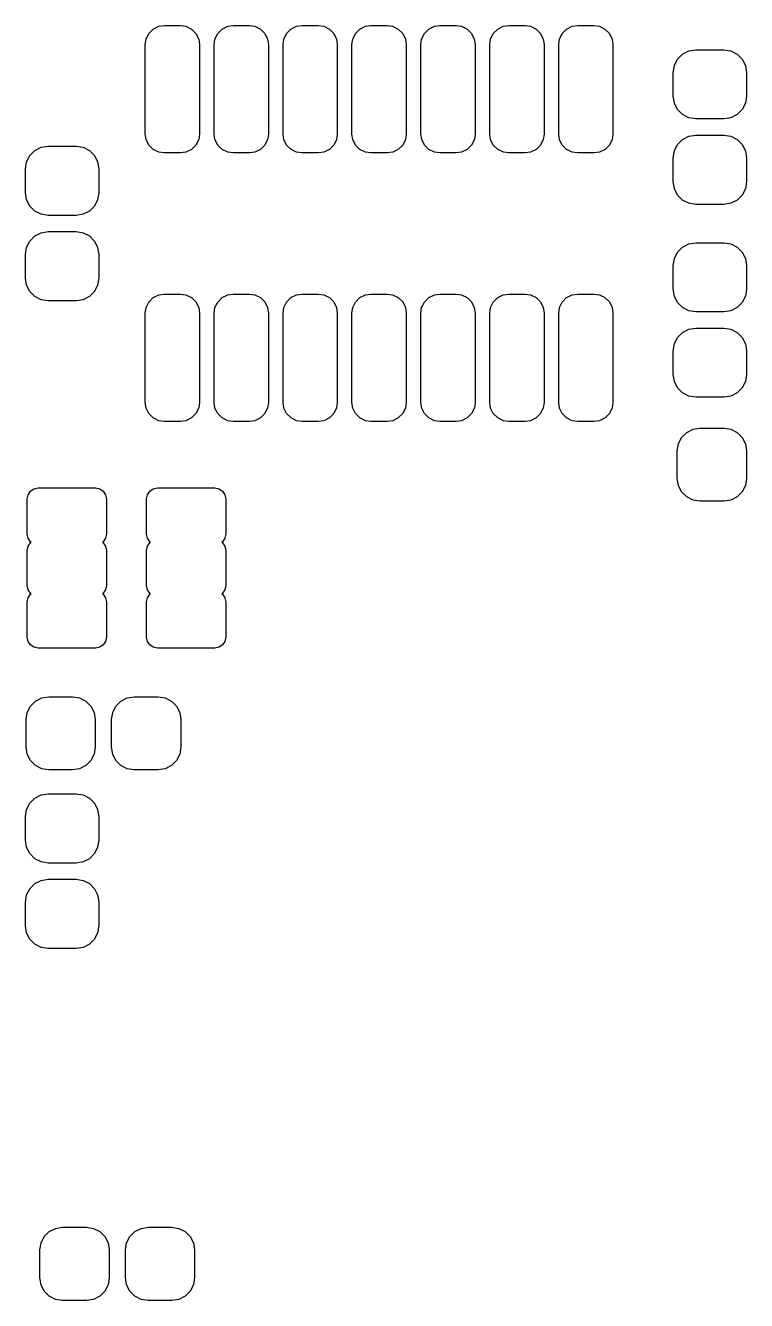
# Model space of a CAD drawing. Extents: x 0.03 to 1.97, y 0.34 to 4.43.
# Drawn here: x 0.117 to 0.64, y 1.277 to 2.203 of the extents above; entities that cross this region are included whole.
import ezdxf

# ---------------------------------------------------------------- set-up
doc = ezdxf.new("R2010")
doc.units = 0
doc.header["$MEASUREMENT"] = 0
doc.layers.add('BLACK', color=7, linetype='CONTINUOUS')

msp = doc.modelspace()

# ---------------------------------------------------------------- linework, layer by layer
at = {"layer": 'BLACK', "linetype": 'CONTINUOUS'}
for p, q in [((0.209695, 2.20018), (0.213757, 2.20217)), ((0.213757, 2.20217), (0.217717, 2.20276)), ((0.217717, 2.20276), (0.229528, 2.20276)), ((0.229528, 2.20276), (0.233464, 2.20218)), ((0.233464, 2.20218), (0.237529, 2.20019)), ((0.259695, 2.20018), (0.263757, 2.20217)), ((0.263757, 2.20217), (0.267717, 2.20276)), ((0.267717, 2.20276), (0.279528, 2.20276)), ((0.279528, 2.20276), (0.283464, 2.20218)), ((0.283464, 2.20218), (0.287529, 2.20019)), ((0.309695, 2.20018), (0.313757, 2.20217)), ((0.313757, 2.20217), (0.317717, 2.20276)), ((0.317717, 2.20276), (0.329528, 2.20276)), ((0.329528, 2.20276), (0.333464, 2.20218)), ((0.333464, 2.20218), (0.337529, 2.20019)), ((0.359695, 2.20018), (0.363757, 2.20217)), ((0.363757, 2.20217), (0.367717, 2.20276)), ((0.367717, 2.20276), (0.379528, 2.20276)), ((0.379528, 2.20276), (0.383464, 2.20218)), ((0.383464, 2.20218), (0.387529, 2.20019)), ((0.409695, 2.20018), (0.413757, 2.20217)), ((0.413757, 2.20217), (0.417717, 2.20276)), ((0.417717, 2.20276), (0.429528, 2.20276)), ((0.429528, 2.20276), (0.433464, 2.20218)), ((0.433464, 2.20218), (0.437529, 2.20019)), ((0.459695, 2.20018), (0.463757, 2.20217)), ((0.463757, 2.20217), (0.467717, 2.20276)), ((0.467717, 2.20276), (0.479528, 2.20276)), ((0.479528, 2.20276), (0.483464, 2.20218)), ((0.483464, 2.20218), (0.487529, 2.20019)), ((0.509695, 2.20018), (0.513757, 2.20217)), ((0.513757, 2.20217), (0.517717, 2.20276)), ((0.517717, 2.20276), (0.529528, 2.20276)), ((0.529528, 2.20276), (0.533464, 2.20218)), ((0.533464, 2.20218), (0.537529, 2.20019)), ((0.204511, 2.19291), (0.206498, 2.19698)), ((0.206498, 2.19698), (0.209695, 2.20018)), ((0.237529, 2.20019), (0.240732, 2.197)), ((0.240732, 2.197), (0.242726, 2.19294)), ((0.242726, 2.19294), (0.243307, 2.18898)), ((0.254511, 2.19291), (0.256498, 2.19698)), ((0.256498, 2.19698), (0.259695, 2.20018)), ((0.287529, 2.20019), (0.290732, 2.197)), ((0.290732, 2.197), (0.292726, 2.19294)), ((0.292726, 2.19294), (0.293307, 2.18898)), ((0.304511, 2.19291), (0.306498, 2.19698)), ((0.306498, 2.19698), (0.309695, 2.20018)), ((0.337529, 2.20019), (0.340732, 2.197)), ((0.340732, 2.197), (0.342726, 2.19294)), ((0.342726, 2.19294), (0.343307, 2.18898)), ((0.354511, 2.19291), (0.356498, 2.19698)), ((0.356498, 2.19698), (0.359695, 2.20018)), ((0.387529, 2.20019), (0.390732, 2.197)), ((0.390732, 2.197), (0.392726, 2.19294)), ((0.392726, 2.19294), (0.393307, 2.18898)), ((0.404511, 2.19291), (0.406498, 2.19698)), ((0.406498, 2.19698), (0.409695, 2.20018)), ((0.437529, 2.20019), (0.440732, 2.197)), ((0.440732, 2.197), (0.442726, 2.19294)), ((0.442726, 2.19294), (0.443307, 2.18898)), ((0.454511, 2.19291), (0.456498, 2.19698)), ((0.456498, 2.19698), (0.459695, 2.20018)), ((0.487529, 2.20019), (0.490732, 2.197)), ((0.490732, 2.197), (0.492726, 2.19294)), ((0.492726, 2.19294), (0.493307, 2.18898)), ((0.504511, 2.19291), (0.506498, 2.19698)), ((0.506498, 2.19698), (0.509695, 2.20018)), ((0.537529, 2.20019), (0.540732, 2.197)), ((0.540732, 2.197), (0.542726, 2.19294)), ((0.542726, 2.19294), (0.543307, 2.18898)), ((0.203937, 2.18898), (0.204511, 2.19291)), ((0.203937, 2.12402), (0.203937, 2.18898)), ((0.243307, 2.18898), (0.243307, 2.12402)), ((0.253937, 2.18898), (0.254511, 2.19291)), ((0.253937, 2.12402), (0.253937, 2.18898)), ((0.293307, 2.18898), (0.293307, 2.12402)), ((0.303937, 2.18898), (0.304511, 2.19291)), ((0.303937, 2.12402), (0.303937, 2.18898)), ((0.343307, 2.18898), (0.343307, 2.12402)), ((0.353937, 2.18898), (0.354511, 2.19291)), ((0.353937, 2.12402), (0.353937, 2.18898)), ((0.393307, 2.18898), (0.393307, 2.12402)), ((0.403937, 2.18898), (0.404511, 2.19291)), ((0.403937, 2.12402), (0.403937, 2.18898)), ((0.443307, 2.18898), (0.443307, 2.12402)), ((0.453937, 2.18898), (0.454511, 2.19291)), ((0.453937, 2.12402), (0.453937, 2.18898)), ((0.493307, 2.18898), (0.493307, 2.12402)), ((0.503937, 2.18898), (0.504511, 2.19291)), ((0.503937, 2.12402), (0.503937, 2.18898)), ((0.543307, 2.18898), (0.543307, 2.12402)), ((0.593843, 2.18201), (0.598439, 2.18435)), ((0.598439, 2.18435), (0.603533, 2.18516)), ((0.603533, 2.18516), (0.623711, 2.18516)), ((0.623711, 2.18516), (0.628805, 2.18435)), ((0.628805, 2.18435), (0.633401, 2.18201)), ((0.587854, 2.17377), (0.590196, 2.17836)), ((0.590196, 2.17836), (0.593843, 2.18201)), ((0.633401, 2.18201), (0.637048, 2.17836)), ((0.637048, 2.17836), (0.63939, 2.17377)), ((0.587047, 2.16867), (0.587854, 2.17377)), ((0.587047, 2.15145), (0.587047, 2.16867)), ((0.63939, 2.17377), (0.640197, 2.16867)), ((0.640197, 2.16867), (0.640197, 2.15145)), ((0.587854, 2.14635), (0.587047, 2.15145)), ((0.640197, 2.15145), (0.63939, 2.14635)), ((0.590196, 2.14176), (0.587854, 2.14635)), ((0.593843, 2.13811), (0.590196, 2.14176)), ((0.598439, 2.13577), (0.593843, 2.13811)), ((0.633401, 2.13811), (0.628805, 2.13577)), ((0.637048, 2.14176), (0.633401, 2.13811)), ((0.63939, 2.14635), (0.637048, 2.14176)), ((0.603533, 2.13496), (0.598439, 2.13577)), ((0.623711, 2.13496), (0.603533, 2.13496)), ((0.628805, 2.13577), (0.623711, 2.13496)), ((0.204518, 2.12006), (0.203937, 2.12402)), ((0.206512, 2.11599), (0.204518, 2.12006)), ((0.242733, 2.12008), (0.240746, 2.11601)), ((0.243307, 2.12402), (0.242733, 2.12008)), ((0.254518, 2.12006), (0.253937, 2.12402)), ((0.256512, 2.11599), (0.254518, 2.12006)), ((0.292733, 2.12008), (0.290746, 2.11601)), ((0.293307, 2.12402), (0.292733, 2.12008)), ((0.304518, 2.12006), (0.303937, 2.12402)), ((0.306512, 2.11599), (0.304518, 2.12006)), ((0.342733, 2.12008), (0.340746, 2.11601)), ((0.343307, 2.12402), (0.342733, 2.12008)), ((0.354518, 2.12006), (0.353937, 2.12402)), ((0.356512, 2.11599), (0.354518, 2.12006)), ((0.392733, 2.12008), (0.390746, 2.11601)), ((0.393307, 2.12402), (0.392733, 2.12008)), ((0.404518, 2.12006), (0.403937, 2.12402)), ((0.406512, 2.11599), (0.404518, 2.12006)), ((0.442733, 2.12008), (0.440746, 2.11601)), ((0.443307, 2.12402), (0.442733, 2.12008)), ((0.454518, 2.12006), (0.453937, 2.12402)), ((0.456512, 2.11599), (0.454518, 2.12006)), ((0.492733, 2.12008), (0.490746, 2.11601)), ((0.493307, 2.12402), (0.492733, 2.12008)), ((0.504518, 2.12006), (0.503937, 2.12402)), ((0.506512, 2.11599), (0.504518, 2.12006)), ((0.542733, 2.12008), (0.540746, 2.11601)), ((0.543307, 2.12402), (0.542733, 2.12008)), ((0.590196, 2.11635), (0.593843, 2.12)), ((0.593843, 2.12), (0.598439, 2.12234)), ((0.598439, 2.12234), (0.603533, 2.12315)), ((0.603533, 2.12315), (0.623711, 2.12315)), ((0.623711, 2.12315), (0.628805, 2.12234)), ((0.628805, 2.12234), (0.633401, 2.12)), ((0.633401, 2.12), (0.637048, 2.11635)), ((0.120196, 2.10836), (0.123843, 2.11201)), ((0.123843, 2.11201), (0.128439, 2.11435)), ((0.128439, 2.11435), (0.133533, 2.11516)), ((0.133533, 2.11516), (0.153711, 2.11516)), ((0.153711, 2.11516), (0.158805, 2.11435)), ((0.158805, 2.11435), (0.163401, 2.11201)), ((0.163401, 2.11201), (0.167048, 2.10836)), ((0.209715, 2.1128), (0.206512, 2.11599)), ((0.21378, 2.11081), (0.209715, 2.1128)), ((0.217717, 2.11024), (0.21378, 2.11081)), ((0.229528, 2.11024), (0.217717, 2.11024)), ((0.233487, 2.11082), (0.229528, 2.11024)), ((0.237549, 2.11281), (0.233487, 2.11082)), ((0.240746, 2.11601), (0.237549, 2.11281)), ((0.259715, 2.1128), (0.256512, 2.11599)), ((0.26378, 2.11081), (0.259715, 2.1128)), ((0.267717, 2.11024), (0.26378, 2.11081)), ((0.279528, 2.11024), (0.267717, 2.11024)), ((0.283487, 2.11082), (0.279528, 2.11024)), ((0.287549, 2.11281), (0.283487, 2.11082)), ((0.290746, 2.11601), (0.287549, 2.11281)), ((0.309715, 2.1128), (0.306512, 2.11599)), ((0.31378, 2.11081), (0.309715, 2.1128)), ((0.317717, 2.11024), (0.31378, 2.11081)), ((0.329528, 2.11024), (0.317717, 2.11024)), ((0.333487, 2.11082), (0.329528, 2.11024)), ((0.337549, 2.11281), (0.333487, 2.11082)), ((0.340746, 2.11601), (0.337549, 2.11281)), ((0.359715, 2.1128), (0.356512, 2.11599)), ((0.36378, 2.11081), (0.359715, 2.1128)), ((0.367717, 2.11024), (0.36378, 2.11081)), ((0.379528, 2.11024), (0.367717, 2.11024)), ((0.383487, 2.11082), (0.379528, 2.11024)), ((0.387549, 2.11281), (0.383487, 2.11082)), ((0.390746, 2.11601), (0.387549, 2.11281)), ((0.409715, 2.1128), (0.406512, 2.11599)), ((0.41378, 2.11081), (0.409715, 2.1128)), ((0.417717, 2.11024), (0.41378, 2.11081)), ((0.429528, 2.11024), (0.417717, 2.11024)), ((0.433487, 2.11082), (0.429528, 2.11024)), ((0.437549, 2.11281), (0.433487, 2.11082)), ((0.440746, 2.11601), (0.437549, 2.11281)), ((0.459715, 2.1128), (0.456512, 2.11599)), ((0.46378, 2.11081), (0.459715, 2.1128)), ((0.467717, 2.11024), (0.46378, 2.11081)), ((0.479528, 2.11024), (0.467717, 2.11024)), ((0.483487, 2.11082), (0.479528, 2.11024)), ((0.487549, 2.11281), (0.483487, 2.11082)), ((0.490746, 2.11601), (0.487549, 2.11281)), ((0.509715, 2.1128), (0.506512, 2.11599)), ((0.51378, 2.11081), (0.509715, 2.1128)), ((0.517717, 2.11024), (0.51378, 2.11081)), ((0.529528, 2.11024), (0.517717, 2.11024)), ((0.533487, 2.11082), (0.529528, 2.11024)), ((0.537549, 2.11281), (0.533487, 2.11082)), ((0.540746, 2.11601), (0.537549, 2.11281)), ((0.587047, 2.10666), (0.587854, 2.11176)), ((0.587854, 2.11176), (0.590196, 2.11635)), ((0.637048, 2.11635), (0.63939, 2.11176)), ((0.63939, 2.11176), (0.640197, 2.10666)), ((0.117047, 2.09867), (0.117854, 2.10377)), ((0.117854, 2.10377), (0.120196, 2.10836)), ((0.167048, 2.10836), (0.16939, 2.10377)), ((0.16939, 2.10377), (0.170197, 2.09867)), ((0.587047, 2.08944), (0.587047, 2.10666)), ((0.640197, 2.10666), (0.640197, 2.08944)), ((0.117047, 2.08145), (0.117047, 2.09867)), ((0.170197, 2.09867), (0.170197, 2.08145)), ((0.587854, 2.08434), (0.587047, 2.08944)), ((0.590196, 2.07975), (0.587854, 2.08434)), ((0.63939, 2.08434), (0.637048, 2.07975)), ((0.640197, 2.08944), (0.63939, 2.08434)), ((0.117854, 2.07635), (0.117047, 2.08145)), ((0.120196, 2.07176), (0.117854, 2.07635)), ((0.16939, 2.07635), (0.167048, 2.07176)), ((0.170197, 2.08145), (0.16939, 2.07635)), ((0.593843, 2.0761), (0.590196, 2.07975)), ((0.598439, 2.07376), (0.593843, 2.0761)), ((0.603533, 2.07295), (0.598439, 2.07376)), ((0.623711, 2.07295), (0.603533, 2.07295)), ((0.628805, 2.07376), (0.623711, 2.07295)), ((0.633401, 2.0761), (0.628805, 2.07376)), ((0.637048, 2.07975), (0.633401, 2.0761)), ((0.123843, 2.06811), (0.120196, 2.07176)), ((0.128439, 2.06577), (0.123843, 2.06811)), ((0.133533, 2.06496), (0.128439, 2.06577)), ((0.153711, 2.06496), (0.133533, 2.06496)), ((0.158805, 2.06577), (0.153711, 2.06496)), ((0.163401, 2.06811), (0.158805, 2.06577)), ((0.167048, 2.07176), (0.163401, 2.06811)), ((0.117854, 2.04176), (0.120196, 2.04635)), ((0.120196, 2.04635), (0.123843, 2.05)), ((0.123843, 2.05), (0.128439, 2.05234)), ((0.128439, 2.05234), (0.133533, 2.05315)), ((0.133533, 2.05315), (0.153711, 2.05315)), ((0.153711, 2.05315), (0.158805, 2.05234)), ((0.158805, 2.05234), (0.163401, 2.05)), ((0.163401, 2.05), (0.167048, 2.04635)), ((0.167048, 2.04635), (0.16939, 2.04176)), ((0.598439, 2.04435), (0.603533, 2.04516)), ((0.603533, 2.04516), (0.623711, 2.04516)), ((0.623711, 2.04516), (0.628805, 2.04435)), ((0.117047, 2.03666), (0.117854, 2.04176)), ((0.117047, 2.01944), (0.117047, 2.03666)), ((0.16939, 2.04176), (0.170197, 2.03666)), ((0.170197, 2.03666), (0.170197, 2.01944)), ((0.587854, 2.03377), (0.590196, 2.03836)), ((0.590196, 2.03836), (0.593843, 2.04201)), ((0.593843, 2.04201), (0.598439, 2.04435)), ((0.628805, 2.04435), (0.633401, 2.04201)), ((0.633401, 2.04201), (0.637048, 2.03836)), ((0.637048, 2.03836), (0.63939, 2.03377)), ((0.587047, 2.02867), (0.587854, 2.03377)), ((0.587047, 2.01145), (0.587047, 2.02867)), ((0.63939, 2.03377), (0.640197, 2.02867)), ((0.640197, 2.02867), (0.640197, 2.01145)), ((0.117854, 2.01434), (0.117047, 2.01944)), ((0.170197, 2.01944), (0.16939, 2.01434)), ((0.120196, 2.00975), (0.117854, 2.01434)), ((0.123843, 2.0061), (0.120196, 2.00975)), ((0.167048, 2.00975), (0.163401, 2.0061)), ((0.16939, 2.01434), (0.167048, 2.00975)), ((0.213757, 2.00729), (0.217717, 2.00787)), ((0.217717, 2.00787), (0.229528, 2.00787)), ((0.229528, 2.00787), (0.233464, 2.0073)), ((0.263757, 2.00729), (0.267717, 2.00787)), ((0.267717, 2.00787), (0.279528, 2.00787)), ((0.279528, 2.00787), (0.283464, 2.0073)), ((0.313757, 2.00729), (0.317717, 2.00787)), ((0.317717, 2.00787), (0.329528, 2.00787)), ((0.329528, 2.00787), (0.333464, 2.0073)), ((0.363757, 2.00729), (0.367717, 2.00787)), ((0.367717, 2.00787), (0.379528, 2.00787)), ((0.379528, 2.00787), (0.383464, 2.0073)), ((0.413757, 2.00729), (0.417717, 2.00787)), ((0.417717, 2.00787), (0.429528, 2.00787)), ((0.429528, 2.00787), (0.433464, 2.0073)), ((0.463757, 2.00729), (0.467717, 2.00787)), ((0.467717, 2.00787), (0.479528, 2.00787)), ((0.479528, 2.00787), (0.483464, 2.0073)), ((0.513757, 2.00729), (0.517717, 2.00787)), ((0.517717, 2.00787), (0.529528, 2.00787)), ((0.529528, 2.00787), (0.533464, 2.0073)), ((0.587854, 2.00635), (0.587047, 2.01145)), ((0.640197, 2.01145), (0.63939, 2.00635)), ((0.128439, 2.00376), (0.123843, 2.0061)), ((0.133533, 2.00295), (0.128439, 2.00376)), ((0.153711, 2.00295), (0.133533, 2.00295)), ((0.158805, 2.00376), (0.153711, 2.00295)), ((0.163401, 2.0061), (0.158805, 2.00376)), ((0.204511, 1.99803), (0.206498, 2.0021)), ((0.206498, 2.0021), (0.209695, 2.0053)), ((0.209695, 2.0053), (0.213757, 2.00729)), ((0.233464, 2.0073), (0.237529, 2.00531)), ((0.237529, 2.00531), (0.240732, 2.00212)), ((0.240732, 2.00212), (0.242726, 1.99805)), ((0.254511, 1.99803), (0.256498, 2.0021)), ((0.256498, 2.0021), (0.259695, 2.0053)), ((0.259695, 2.0053), (0.263757, 2.00729)), ((0.283464, 2.0073), (0.287529, 2.00531)), ((0.287529, 2.00531), (0.290732, 2.00212)), ((0.290732, 2.00212), (0.292726, 1.99805)), ((0.304511, 1.99803), (0.306498, 2.0021)), ((0.306498, 2.0021), (0.309695, 2.0053)), ((0.309695, 2.0053), (0.313757, 2.00729)), ((0.333464, 2.0073), (0.337529, 2.00531)), ((0.337529, 2.00531), (0.340732, 2.00212)), ((0.340732, 2.00212), (0.342726, 1.99805)), ((0.354511, 1.99803), (0.356498, 2.0021)), ((0.356498, 2.0021), (0.359695, 2.0053)), ((0.359695, 2.0053), (0.363757, 2.00729)), ((0.383464, 2.0073), (0.387529, 2.00531)), ((0.387529, 2.00531), (0.390732, 2.00212)), ((0.390732, 2.00212), (0.392726, 1.99805)), ((0.404511, 1.99803), (0.406498, 2.0021)), ((0.406498, 2.0021), (0.409695, 2.0053)), ((0.409695, 2.0053), (0.413757, 2.00729)), ((0.433464, 2.0073), (0.437529, 2.00531)), ((0.437529, 2.00531), (0.440732, 2.00212)), ((0.440732, 2.00212), (0.442726, 1.99805)), ((0.454511, 1.99803), (0.456498, 2.0021)), ((0.456498, 2.0021), (0.459695, 2.0053)), ((0.459695, 2.0053), (0.463757, 2.00729)), ((0.483464, 2.0073), (0.487529, 2.00531)), ((0.487529, 2.00531), (0.490732, 2.00212)), ((0.490732, 2.00212), (0.492726, 1.99805)), ((0.504511, 1.99803), (0.506498, 2.0021)), ((0.506498, 2.0021), (0.509695, 2.0053)), ((0.509695, 2.0053), (0.513757, 2.00729)), ((0.533464, 2.0073), (0.537529, 2.00531)), ((0.537529, 2.00531), (0.540732, 2.00212)), ((0.540732, 2.00212), (0.542726, 1.99805)), ((0.590196, 2.00176), (0.587854, 2.00635)), ((0.593843, 1.99811), (0.590196, 2.00176)), ((0.637048, 2.00176), (0.633401, 1.99811)), ((0.63939, 2.00635), (0.637048, 2.00176)), ((0.203937, 1.99409), (0.204511, 1.99803)), ((0.203937, 1.92913), (0.203937, 1.99409)), ((0.242726, 1.99805), (0.243307, 1.99409)), ((0.243307, 1.99409), (0.243307, 1.92913)), ((0.253937, 1.99409), (0.254511, 1.99803)), ((0.253937, 1.92913), (0.253937, 1.99409)), ((0.292726, 1.99805), (0.293307, 1.99409)), ((0.293307, 1.99409), (0.293307, 1.92913)), ((0.303937, 1.99409), (0.304511, 1.99803)), ((0.303937, 1.92913), (0.303937, 1.99409)), ((0.342726, 1.99805), (0.343307, 1.99409)), ((0.343307, 1.99409), (0.343307, 1.92913)), ((0.353937, 1.99409), (0.354511, 1.99803)), ((0.353937, 1.92913), (0.353937, 1.99409)), ((0.392726, 1.99805), (0.393307, 1.99409)), ((0.393307, 1.99409), (0.393307, 1.92913)), ((0.403937, 1.99409), (0.404511, 1.99803)), ((0.403937, 1.92913), (0.403937, 1.99409)), ((0.442726, 1.99805), (0.443307, 1.99409)), ((0.443307, 1.99409), (0.443307, 1.92913)), ((0.453937, 1.99409), (0.454511, 1.99803)), ((0.453937, 1.92913), (0.453937, 1.99409)), ((0.492726, 1.99805), (0.493307, 1.99409)), ((0.493307, 1.99409), (0.493307, 1.92913)), ((0.503937, 1.99409), (0.504511, 1.99803)), ((0.503937, 1.92913), (0.503937, 1.99409)), ((0.542726, 1.99805), (0.543307, 1.99409)), ((0.543307, 1.99409), (0.543307, 1.92913)), ((0.598439, 1.99577), (0.593843, 1.99811)), ((0.603533, 1.99496), (0.598439, 1.99577)), ((0.623711, 1.99496), (0.603533, 1.99496)), ((0.628805, 1.99577), (0.623711, 1.99496)), ((0.633401, 1.99811), (0.628805, 1.99577)), ((0.593843, 1.98), (0.598439, 1.98234)), ((0.598439, 1.98234), (0.603533, 1.98315)), ((0.603533, 1.98315), (0.623711, 1.98315)), ((0.623711, 1.98315), (0.628805, 1.98234)), ((0.628805, 1.98234), (0.633401, 1.98)), ((0.587047, 1.96666), (0.587854, 1.97176)), ((0.587854, 1.97176), (0.590196, 1.97635)), ((0.590196, 1.97635), (0.593843, 1.98)), ((0.633401, 1.98), (0.637048, 1.97635)), ((0.637048, 1.97635), (0.63939, 1.97176)), ((0.63939, 1.97176), (0.640197, 1.96666)), ((0.587047, 1.94944), (0.587047, 1.96666)), ((0.640197, 1.96666), (0.640197, 1.94944)), ((0.587854, 1.94434), (0.587047, 1.94944)), ((0.590196, 1.93975), (0.587854, 1.94434)), ((0.63939, 1.94434), (0.637048, 1.93975)), ((0.640197, 1.94944), (0.63939, 1.94434)), ((0.593843, 1.9361), (0.590196, 1.93975)), ((0.598439, 1.93376), (0.593843, 1.9361)), ((0.633401, 1.9361), (0.628805, 1.93376)), ((0.637048, 1.93975), (0.633401, 1.9361)), ((0.204518, 1.92517), (0.203937, 1.92913)), ((0.206512, 1.92111), (0.204518, 1.92517)), ((0.242733, 1.9252), (0.240746, 1.92113)), ((0.243307, 1.92913), (0.242733, 1.9252)), ((0.254518, 1.92517), (0.253937, 1.92913)), ((0.256512, 1.92111), (0.254518, 1.92517)), ((0.292733, 1.9252), (0.290746, 1.92113)), ((0.293307, 1.92913), (0.292733, 1.9252)), ((0.304518, 1.92517), (0.303937, 1.92913)), ((0.306512, 1.92111), (0.304518, 1.92517)), ((0.342733, 1.9252), (0.340746, 1.92113)), ((0.343307, 1.92913), (0.342733, 1.9252)), ((0.354518, 1.92517), (0.353937, 1.92913)), ((0.356512, 1.92111), (0.354518, 1.92517)), ((0.392733, 1.9252), (0.390746, 1.92113)), ((0.393307, 1.92913), (0.392733, 1.9252)), ((0.404518, 1.92517), (0.403937, 1.92913)), ((0.406512, 1.92111), (0.404518, 1.92517)), ((0.442733, 1.9252), (0.440746, 1.92113)), ((0.443307, 1.92913), (0.442733, 1.9252)), ((0.454518, 1.92517), (0.453937, 1.92913)), ((0.456512, 1.92111), (0.454518, 1.92517)), ((0.492733, 1.9252), (0.490746, 1.92113)), ((0.493307, 1.92913), (0.492733, 1.9252)), ((0.504518, 1.92517), (0.503937, 1.92913)), ((0.506512, 1.92111), (0.504518, 1.92517)), ((0.542733, 1.9252), (0.540746, 1.92113)), ((0.543307, 1.92913), (0.542733, 1.9252)), ((0.603533, 1.93295), (0.598439, 1.93376)), ((0.623711, 1.93295), (0.603533, 1.93295)), ((0.628805, 1.93376), (0.623711, 1.93295)), ((0.209715, 1.91792), (0.206512, 1.92111)), ((0.21378, 1.91593), (0.209715, 1.91792)), ((0.217717, 1.91535), (0.21378, 1.91593)), ((0.229528, 1.91535), (0.217717, 1.91535)), ((0.233487, 1.91594), (0.229528, 1.91535)), ((0.237549, 1.91793), (0.233487, 1.91594)), ((0.240746, 1.92113), (0.237549, 1.91793)), ((0.259715, 1.91792), (0.256512, 1.92111)), ((0.26378, 1.91593), (0.259715, 1.91792)), ((0.267717, 1.91535), (0.26378, 1.91593)), ((0.279528, 1.91535), (0.267717, 1.91535)), ((0.283487, 1.91594), (0.279528, 1.91535)), ((0.287549, 1.91793), (0.283487, 1.91594)), ((0.290746, 1.92113), (0.287549, 1.91793)), ((0.309715, 1.91792), (0.306512, 1.92111)), ((0.31378, 1.91593), (0.309715, 1.91792)), ((0.317717, 1.91535), (0.31378, 1.91593)), ((0.329528, 1.91535), (0.317717, 1.91535)), ((0.333487, 1.91594), (0.329528, 1.91535)), ((0.337549, 1.91793), (0.333487, 1.91594)), ((0.340746, 1.92113), (0.337549, 1.91793)), ((0.359715, 1.91792), (0.356512, 1.92111)), ((0.36378, 1.91593), (0.359715, 1.91792)), ((0.367717, 1.91535), (0.36378, 1.91593)), ((0.379528, 1.91535), (0.367717, 1.91535)), ((0.383487, 1.91594), (0.379528, 1.91535)), ((0.387549, 1.91793), (0.383487, 1.91594)), ((0.390746, 1.92113), (0.387549, 1.91793)), ((0.409715, 1.91792), (0.406512, 1.92111)), ((0.41378, 1.91593), (0.409715, 1.91792)), ((0.417717, 1.91535), (0.41378, 1.91593)), ((0.429528, 1.91535), (0.417717, 1.91535)), ((0.433487, 1.91594), (0.429528, 1.91535)), ((0.437549, 1.91793), (0.433487, 1.91594)), ((0.440746, 1.92113), (0.437549, 1.91793)), ((0.459715, 1.91792), (0.456512, 1.92111)), ((0.46378, 1.91593), (0.459715, 1.91792)), ((0.467717, 1.91535), (0.46378, 1.91593)), ((0.479528, 1.91535), (0.467717, 1.91535)), ((0.483487, 1.91594), (0.479528, 1.91535)), ((0.487549, 1.91793), (0.483487, 1.91594)), ((0.490746, 1.92113), (0.487549, 1.91793)), ((0.509715, 1.91792), (0.506512, 1.92111)), ((0.51378, 1.91593), (0.509715, 1.91792)), ((0.517717, 1.91535), (0.51378, 1.91593)), ((0.529528, 1.91535), (0.517717, 1.91535)), ((0.533487, 1.91594), (0.529528, 1.91535)), ((0.537549, 1.91793), (0.533487, 1.91594)), ((0.540746, 1.92113), (0.537549, 1.91793)), ((0.593168, 1.90383), (0.596816, 1.90748)), ((0.596816, 1.90748), (0.601411, 1.90982)), ((0.601411, 1.90982), (0.606506, 1.91063)), ((0.606506, 1.91063), (0.62373, 1.91063)), ((0.62373, 1.91063), (0.628825, 1.90982)), ((0.628825, 1.90982), (0.633421, 1.90748)), ((0.633421, 1.90748), (0.637068, 1.90383)), ((0.59002, 1.89414), (0.590827, 1.89924)), ((0.590827, 1.89924), (0.593168, 1.90383)), ((0.637068, 1.90383), (0.63941, 1.89924)), ((0.63941, 1.89924), (0.640217, 1.89414)), ((0.59002, 1.87397), (0.59002, 1.89414)), ((0.640217, 1.89414), (0.640217, 1.87397)), ((0.590827, 1.86887), (0.59002, 1.87397)), ((0.640217, 1.87397), (0.63941, 1.86887)), ((0.118268, 1.85925), (0.118867, 1.86227)), ((0.118867, 1.86227), (0.120574, 1.86482)), ((0.120574, 1.86482), (0.123128, 1.86653)), ((0.123128, 1.86653), (0.126142, 1.86713)), ((0.126142, 1.86713), (0.167874, 1.86713)), ((0.167874, 1.86713), (0.170887, 1.86653)), ((0.170887, 1.86653), (0.173442, 1.86482)), ((0.173442, 1.86482), (0.175149, 1.86227)), ((0.175149, 1.86227), (0.175748, 1.85925)), ((0.204882, 1.85925), (0.205481, 1.86227)), ((0.205481, 1.86227), (0.207188, 1.86482)), ((0.207188, 1.86482), (0.209743, 1.86653)), ((0.209743, 1.86653), (0.212756, 1.86713)), ((0.212756, 1.86713), (0.254488, 1.86713)), ((0.254488, 1.86713), (0.257501, 1.86653)), ((0.257501, 1.86653), (0.260056, 1.86482)), ((0.260056, 1.86482), (0.261763, 1.86227)), ((0.261763, 1.86227), (0.262362, 1.85925)), ((0.593168, 1.86428), (0.590827, 1.86887)), ((0.596816, 1.86063), (0.593168, 1.86428)), ((0.601411, 1.85829), (0.596816, 1.86063)), ((0.633421, 1.86063), (0.628825, 1.85829)), ((0.637068, 1.86428), (0.633421, 1.86063)), ((0.63941, 1.86887), (0.637068, 1.86428)), ((0.118268, 1.83366), (0.118268, 1.85925)), ((0.175748, 1.85925), (0.175748, 1.83366)), ((0.204882, 1.83366), (0.204882, 1.85925)), ((0.262362, 1.85925), (0.262362, 1.83366)), ((0.606506, 1.85748), (0.601411, 1.85829)), ((0.62373, 1.85748), (0.606506, 1.85748)), ((0.628825, 1.85829), (0.62373, 1.85748)), ((0.118867, 1.83065), (0.118268, 1.83366)), ((0.175748, 1.83366), (0.175149, 1.83065)), ((0.205481, 1.83065), (0.204882, 1.83366)), ((0.262362, 1.83366), (0.261763, 1.83065)), ((0.118268, 1.82185), (0.118867, 1.82486)), ((0.120574, 1.82809), (0.118867, 1.83065)), ((0.118867, 1.82486), (0.120574, 1.82742)), ((0.121079, 1.82776), (0.120574, 1.82809)), ((0.120574, 1.82742), (0.121079, 1.82776)), ((0.173442, 1.82809), (0.172936, 1.82776)), ((0.172936, 1.82776), (0.173442, 1.82742)), ((0.175149, 1.83065), (0.173442, 1.82809)), ((0.173442, 1.82742), (0.175149, 1.82486)), ((0.175149, 1.82486), (0.175748, 1.82185)), ((0.204882, 1.82185), (0.205481, 1.82486)), ((0.207188, 1.82809), (0.205481, 1.83065)), ((0.205481, 1.82486), (0.207188, 1.82742)), ((0.207694, 1.82776), (0.207188, 1.82809)), ((0.207188, 1.82742), (0.207694, 1.82776)), ((0.260056, 1.82809), (0.25955, 1.82776)), ((0.25955, 1.82776), (0.260056, 1.82742)), ((0.261763, 1.83065), (0.260056, 1.82809)), ((0.260056, 1.82742), (0.261763, 1.82486)), ((0.261763, 1.82486), (0.262362, 1.82185)), ((0.118268, 1.79626), (0.118268, 1.82185)), ((0.175748, 1.82185), (0.175748, 1.79626)), ((0.204882, 1.79626), (0.204882, 1.82185)), ((0.262362, 1.82185), (0.262362, 1.79626)), ((0.118867, 1.79325), (0.118268, 1.79626)), ((0.175748, 1.79626), (0.175149, 1.79325)), ((0.205481, 1.79325), (0.204882, 1.79626)), ((0.262362, 1.79626), (0.261763, 1.79325)), ((0.118268, 1.78445), (0.118867, 1.78746)), ((0.120574, 1.79069), (0.118867, 1.79325)), ((0.118867, 1.78746), (0.120574, 1.79002)), ((0.121079, 1.79035), (0.120574, 1.79069)), ((0.120574, 1.79002), (0.121079, 1.79035)), ((0.173442, 1.79069), (0.172936, 1.79035)), ((0.172936, 1.79035), (0.173442, 1.79002)), ((0.175149, 1.79325), (0.173442, 1.79069)), ((0.173442, 1.79002), (0.175149, 1.78746)), ((0.175149, 1.78746), (0.175748, 1.78445)), ((0.204882, 1.78445), (0.205481, 1.78746)), ((0.207188, 1.79069), (0.205481, 1.79325)), ((0.205481, 1.78746), (0.207188, 1.79002)), ((0.207694, 1.79035), (0.207188, 1.79069)), ((0.207188, 1.79002), (0.207694, 1.79035)), ((0.260056, 1.79069), (0.25955, 1.79035)), ((0.25955, 1.79035), (0.260056, 1.79002)), ((0.261763, 1.79325), (0.260056, 1.79069)), ((0.260056, 1.79002), (0.261763, 1.78746)), ((0.261763, 1.78746), (0.262362, 1.78445)), ((0.118268, 1.75886), (0.118268, 1.78445)), ((0.175748, 1.78445), (0.175748, 1.75886)), ((0.204882, 1.75886), (0.204882, 1.78445)), ((0.262362, 1.78445), (0.262362, 1.75886)), ((0.118867, 1.75584), (0.118268, 1.75886)), ((0.175748, 1.75886), (0.175149, 1.75584)), ((0.205481, 1.75584), (0.204882, 1.75886)), ((0.262362, 1.75886), (0.261763, 1.75584)), ((0.120574, 1.75329), (0.118867, 1.75584)), ((0.123128, 1.75158), (0.120574, 1.75329)), ((0.126142, 1.75098), (0.123128, 1.75158)), ((0.167874, 1.75098), (0.126142, 1.75098)), ((0.170887, 1.75158), (0.167874, 1.75098)), ((0.173442, 1.75329), (0.170887, 1.75158)), ((0.175149, 1.75584), (0.173442, 1.75329)), ((0.207188, 1.75329), (0.205481, 1.75584)), ((0.209743, 1.75158), (0.207188, 1.75329)), ((0.212756, 1.75098), (0.209743, 1.75158)), ((0.254488, 1.75098), (0.212756, 1.75098)), ((0.257501, 1.75158), (0.254488, 1.75098)), ((0.260056, 1.75329), (0.257501, 1.75158)), ((0.261763, 1.75584), (0.260056, 1.75329)), ((0.120668, 1.70883), (0.124316, 1.71248)), ((0.124316, 1.71248), (0.128911, 1.71482)), ((0.128911, 1.71482), (0.134006, 1.71563)), ((0.134006, 1.71563), (0.15123, 1.71563)), ((0.15123, 1.71563), (0.156325, 1.71482)), ((0.156325, 1.71482), (0.160921, 1.71248)), ((0.160921, 1.71248), (0.164568, 1.70883)), ((0.182676, 1.70883), (0.186323, 1.71248)), ((0.186323, 1.71248), (0.190919, 1.71482)), ((0.190919, 1.71482), (0.196014, 1.71563)), ((0.196014, 1.71563), (0.213238, 1.71563)), ((0.213238, 1.71563), (0.218333, 1.71482)), ((0.218333, 1.71482), (0.222929, 1.71248)), ((0.222929, 1.71248), (0.226576, 1.70883)), ((0.11752, 1.69914), (0.118327, 1.70424)), ((0.118327, 1.70424), (0.120668, 1.70883)), ((0.164568, 1.70883), (0.16691, 1.70424)), ((0.16691, 1.70424), (0.167717, 1.69914)), ((0.179528, 1.69914), (0.180334, 1.70424)), ((0.180334, 1.70424), (0.182676, 1.70883)), ((0.226576, 1.70883), (0.228918, 1.70424)), ((0.228918, 1.70424), (0.229724, 1.69914)), ((0.11752, 1.67897), (0.11752, 1.69914)), ((0.167717, 1.69914), (0.167717, 1.67897)), ((0.179528, 1.67897), (0.179528, 1.69914)), ((0.229724, 1.69914), (0.229724, 1.67897)), ((0.118327, 1.67387), (0.11752, 1.67897)), ((0.167717, 1.67897), (0.16691, 1.67387)), ((0.180334, 1.67387), (0.179528, 1.67897)), ((0.229724, 1.67897), (0.228918, 1.67387)), ((0.120668, 1.66928), (0.118327, 1.67387)), ((0.124316, 1.66563), (0.120668, 1.66928)), ((0.128911, 1.66329), (0.124316, 1.66563)), ((0.160921, 1.66563), (0.156325, 1.66329)), ((0.164568, 1.66928), (0.160921, 1.66563)), ((0.16691, 1.67387), (0.164568, 1.66928)), ((0.182676, 1.66928), (0.180334, 1.67387)), ((0.186323, 1.66563), (0.182676, 1.66928)), ((0.190919, 1.66329), (0.186323, 1.66563)), ((0.222929, 1.66563), (0.218333, 1.66329)), ((0.226576, 1.66928), (0.222929, 1.66563)), ((0.228918, 1.67387), (0.226576, 1.66928)), ((0.134006, 1.66248), (0.128911, 1.66329)), ((0.15123, 1.66248), (0.134006, 1.66248)), ((0.156325, 1.66329), (0.15123, 1.66248)), ((0.196014, 1.66248), (0.190919, 1.66329)), ((0.213238, 1.66248), (0.196014, 1.66248)), ((0.218333, 1.66329), (0.213238, 1.66248)), ((0.117854, 1.63377), (0.120196, 1.63836)), ((0.120196, 1.63836), (0.123843, 1.64201)), ((0.123843, 1.64201), (0.128439, 1.64435)), ((0.128439, 1.64435), (0.133533, 1.64516)), ((0.133533, 1.64516), (0.153711, 1.64516)), ((0.153711, 1.64516), (0.158805, 1.64435)), ((0.158805, 1.64435), (0.163401, 1.64201)), ((0.163401, 1.64201), (0.167048, 1.63836)), ((0.167048, 1.63836), (0.16939, 1.63377)), ((0.117047, 1.62867), (0.117854, 1.63377)), ((0.117047, 1.61145), (0.117047, 1.62867)), ((0.16939, 1.63377), (0.170197, 1.62867)), ((0.170197, 1.62867), (0.170197, 1.61145)), ((0.117854, 1.60635), (0.117047, 1.61145)), ((0.170197, 1.61145), (0.16939, 1.60635)), ((0.120196, 1.60176), (0.117854, 1.60635)), ((0.123843, 1.59811), (0.120196, 1.60176)), ((0.167048, 1.60176), (0.163401, 1.59811)), ((0.16939, 1.60635), (0.167048, 1.60176)), ((0.128439, 1.59577), (0.123843, 1.59811)), ((0.133533, 1.59496), (0.128439, 1.59577)), ((0.153711, 1.59496), (0.133533, 1.59496)), ((0.158805, 1.59577), (0.153711, 1.59496)), ((0.163401, 1.59811), (0.158805, 1.59577)), ((0.123843, 1.58), (0.128439, 1.58234)), ((0.128439, 1.58234), (0.133533, 1.58315)), ((0.133533, 1.58315), (0.153711, 1.58315)), ((0.153711, 1.58315), (0.158805, 1.58234)), ((0.158805, 1.58234), (0.163401, 1.58)), ((0.117854, 1.57176), (0.120196, 1.57635)), ((0.120196, 1.57635), (0.123843, 1.58)), ((0.163401, 1.58), (0.167048, 1.57635)), ((0.167048, 1.57635), (0.16939, 1.57176)), ((0.117047, 1.56666), (0.117854, 1.57176)), ((0.117047, 1.54944), (0.117047, 1.56666)), ((0.16939, 1.57176), (0.170197, 1.56666)), ((0.170197, 1.56666), (0.170197, 1.54944)), ((0.117854, 1.54434), (0.117047, 1.54944)), ((0.170197, 1.54944), (0.16939, 1.54434)), ((0.120196, 1.53975), (0.117854, 1.54434)), ((0.123843, 1.5361), (0.120196, 1.53975)), ((0.128439, 1.53376), (0.123843, 1.5361)), ((0.163401, 1.5361), (0.158805, 1.53376)), ((0.167048, 1.53975), (0.163401, 1.5361)), ((0.16939, 1.54434), (0.167048, 1.53975)), ((0.133533, 1.53295), (0.128439, 1.53376)), ((0.153711, 1.53295), (0.133533, 1.53295)), ((0.158805, 1.53376), (0.153711, 1.53295)), ((0.128327, 1.31924), (0.130668, 1.32383)), ((0.130668, 1.32383), (0.134316, 1.32748)), ((0.134316, 1.32748), (0.138911, 1.32982)), ((0.138911, 1.32982), (0.144006, 1.33063)), ((0.144006, 1.33063), (0.16123, 1.33063)), ((0.16123, 1.33063), (0.166325, 1.32982)), ((0.166325, 1.32982), (0.170921, 1.32748)), ((0.170921, 1.32748), (0.174568, 1.32383)), ((0.174568, 1.32383), (0.17691, 1.31924)), ((0.190334, 1.31924), (0.192676, 1.32383)), ((0.192676, 1.32383), (0.196323, 1.32748)), ((0.196323, 1.32748), (0.200919, 1.32982)), ((0.200919, 1.32982), (0.206014, 1.33063)), ((0.206014, 1.33063), (0.223238, 1.33063)), ((0.223238, 1.33063), (0.228333, 1.32982)), ((0.228333, 1.32982), (0.232929, 1.32748)), ((0.232929, 1.32748), (0.236576, 1.32383)), ((0.236576, 1.32383), (0.238918, 1.31924)), ((0.12752, 1.31414), (0.128327, 1.31924)), ((0.12752, 1.29397), (0.12752, 1.31414)), ((0.17691, 1.31924), (0.177717, 1.31414)), ((0.177717, 1.31414), (0.177717, 1.29397)), ((0.189528, 1.31414), (0.190334, 1.31924)), ((0.189528, 1.29397), (0.189528, 1.31414)), ((0.238918, 1.31924), (0.239724, 1.31414)), ((0.239724, 1.31414), (0.239724, 1.29397)), ((0.128327, 1.28887), (0.12752, 1.29397)), ((0.130668, 1.28428), (0.128327, 1.28887)), ((0.17691, 1.28887), (0.174568, 1.28428)), ((0.177717, 1.29397), (0.17691, 1.28887)), ((0.190334, 1.28887), (0.189528, 1.29397)), ((0.192676, 1.28428), (0.190334, 1.28887)), ((0.238918, 1.28887), (0.236576, 1.28428)), ((0.239724, 1.29397), (0.238918, 1.28887)), ((0.134316, 1.28063), (0.130668, 1.28428)), ((0.138911, 1.27829), (0.134316, 1.28063)), ((0.144006, 1.27748), (0.138911, 1.27829)), ((0.16123, 1.27748), (0.144006, 1.27748)), ((0.166325, 1.27829), (0.16123, 1.27748)), ((0.170921, 1.28063), (0.166325, 1.27829)), ((0.174568, 1.28428), (0.170921, 1.28063)), ((0.196323, 1.28063), (0.192676, 1.28428)), ((0.200919, 1.27829), (0.196323, 1.28063)), ((0.206014, 1.27748), (0.200919, 1.27829)), ((0.223238, 1.27748), (0.206014, 1.27748)), ((0.228333, 1.27829), (0.223238, 1.27748)), ((0.232929, 1.28063), (0.228333, 1.27829)), ((0.236576, 1.28428), (0.232929, 1.28063))]:
    msp.add_line(p, q, dxfattribs=at)

doc.saveas('drawing.dxf')
